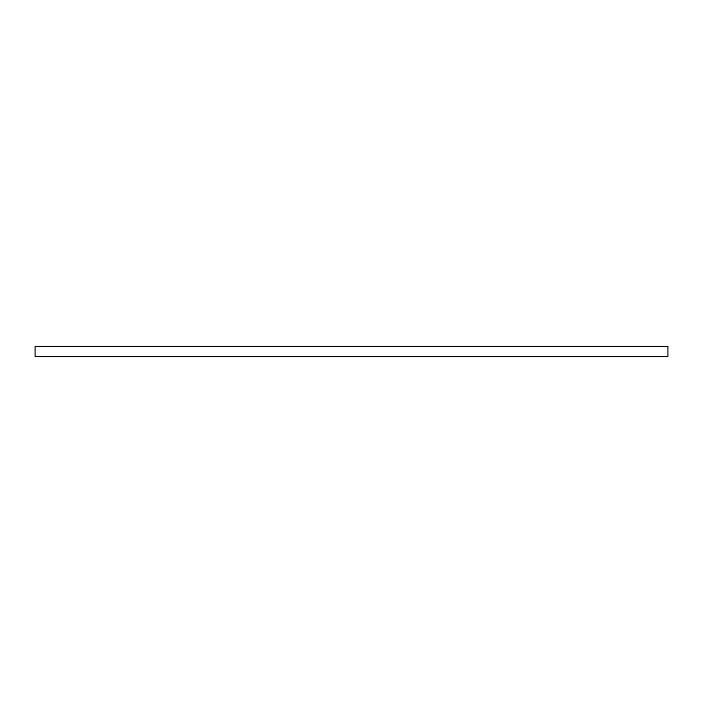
<?xml version="1.0" encoding="UTF-8"?>
<svg xmlns="http://www.w3.org/2000/svg" width="703" height="703" viewBox="0 0 703 703"><rect width="100%" height="100%" fill="white"/><g stroke="black" fill="none" stroke-linecap="round" stroke-linejoin="round"><path stroke-width="1.05" d="M667.85 346.491L35.15 346.491L35.15 356.509L667.85 356.509L667.85 346.491"/></g></svg>
